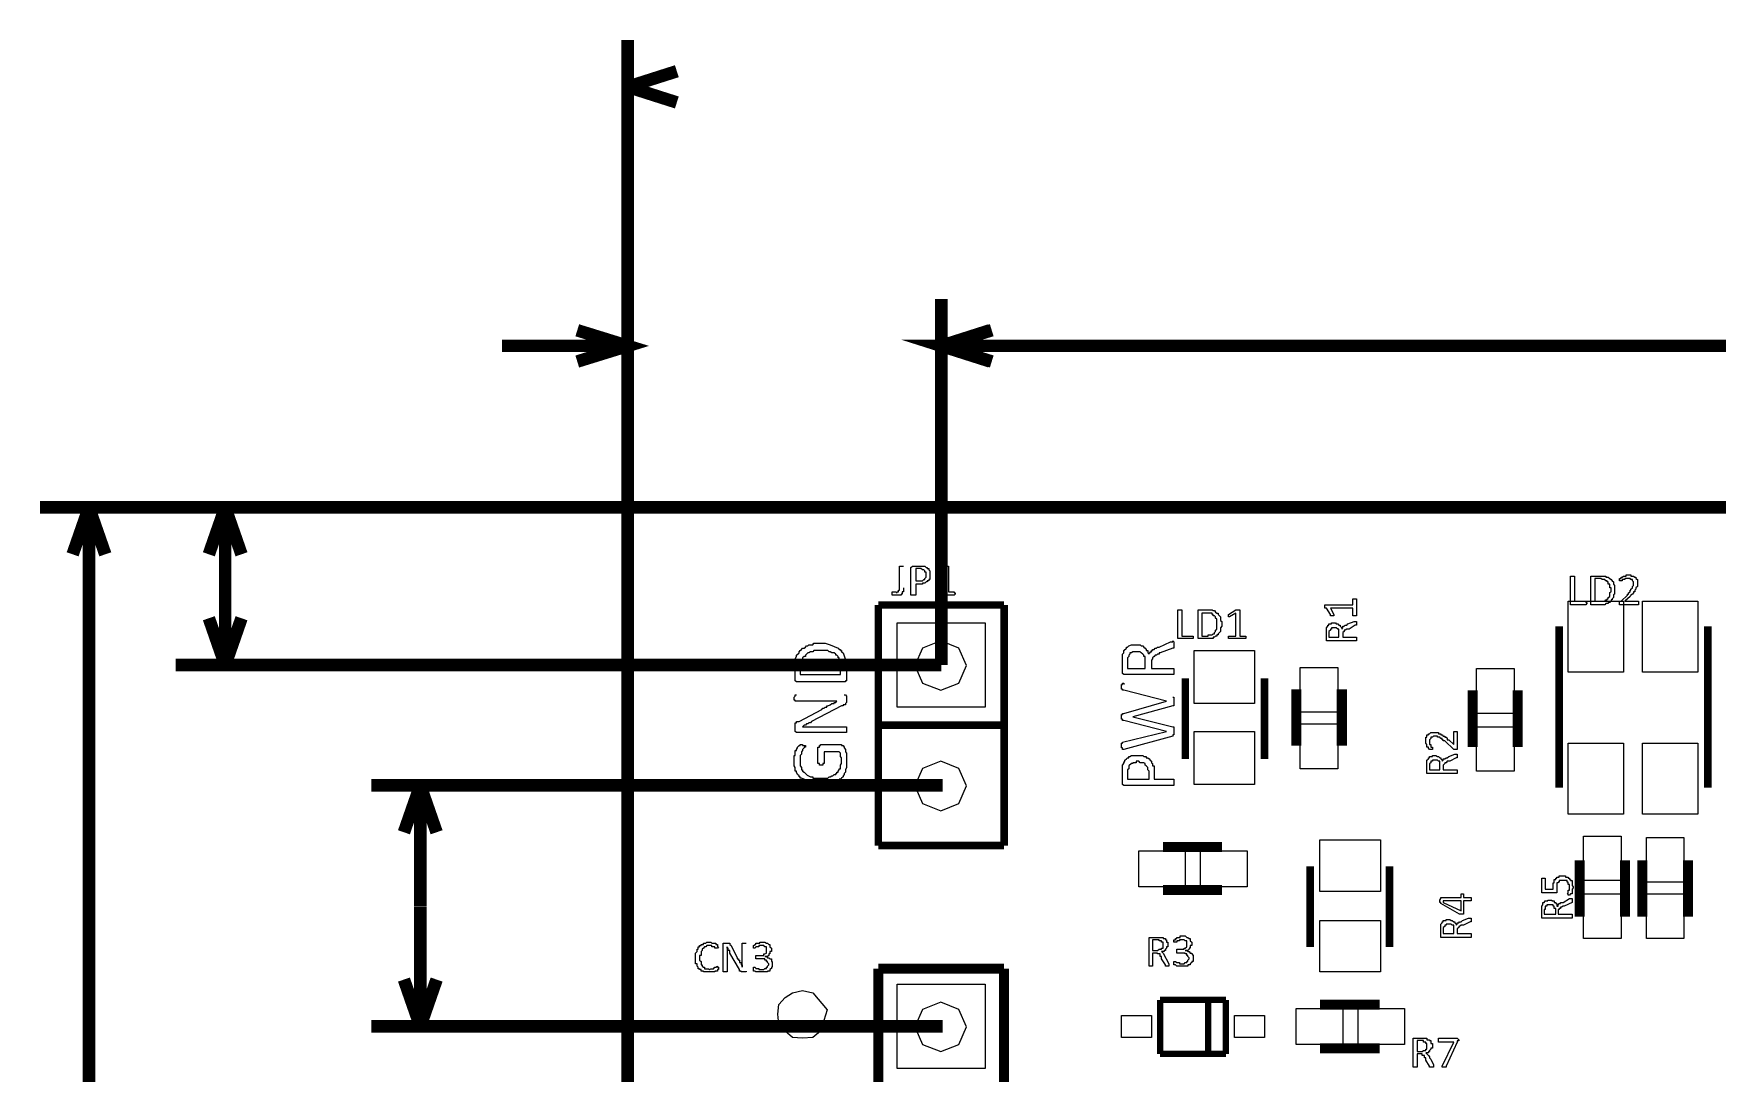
# Model space of a CAD drawing. Extents: x 0.35 to 4.98, y 3.96 to 9.44.
# Drawn here: x 0.35 to 2.05, y 8.394 to 9.444 of the extents above; entities that cross this region are included whole.
import ezdxf

# ---------------------------------------------------------------- set-up
doc = ezdxf.new("R2010")
doc.units = 0
doc.layers.get('0').update_dxf_attribs({"linetype": 'CONTINUOUS'})

msp = doc.modelspace()

# ---------------------------------------------------------------- linework, layer by layer
at = {"color": 234, "const_width": 0.01271}
for points in [[(0.94944, 8.96929), (0.94944, 9.43761)], [(0.94944, 9.39025), (0.99897, 9.40603)], [(0.99897, 9.37446), (0.94944, 9.39025)], [(0.94944, 8.9655), (0.94944, 9.17594)], [(1.26595, 8.80621), (1.26595, 9.17594)], [(1.26595, 8.85878), (1.26595, 9.17594)], [(0.89844, 9.11279), (0.94944, 9.12858), (0.89844, 9.14438)], [(1.26595, 9.12864), (1.31548, 9.14442)], [(1.26595, 9.12864), (1.31695, 9.14442)], [(0.82243, 9.12864), (0.94944, 9.12864)], [(1.31548, 9.11285), (1.26595, 9.12864), (1.39296, 9.12864)], [(1.31695, 9.11285), (1.26595, 9.12864)], [(1.26595, 9.12864), (2.60053, 9.12864)], [(0.3559, 8.9655), (0.94944, 8.9655)], [(0.38889, 8.91808), (0.40538, 8.96544)], [(0.42188, 8.91808), (0.40538, 8.96544)], [(0.40544, 8.15657), (0.40544, 8.9655)], [(0.49295, 8.9655), (0.94944, 8.9655)], [(0.52642, 8.91808), (0.54291, 8.96544)], [(0.55941, 8.91808), (0.54291, 8.96544)], [(0.54291, 8.8865), (0.54291, 8.96544)], [(0.54291, 8.80615), (0.54291, 8.8865)], [(0.54291, 8.80615), (0.52642, 8.85351)], [(0.54291, 8.80615), (0.55941, 8.85351)], [(0.49295, 8.80621), (1.26595, 8.80621)], [(0.69043, 8.68468), (1.26747, 8.68468)], [(0.72342, 8.63732), (0.73991, 8.68468)], [(0.7564, 8.63732), (0.73991, 8.68468)], [(0.73991, 8.56272), (0.73991, 8.68468)], [(0.73991, 8.44119), (0.73991, 8.56267)], [(0.73991, 8.44119), (0.72342, 8.48856)], [(0.73991, 8.44119), (0.7564, 8.48856)], [(0.69043, 8.44119), (1.26747, 8.44119)]]:
    msp.add_lwpolyline(points, dxfattribs=at)
at = {"color": 214, "const_width": 0.01271}
for points in [[(0.94944, 4.3201), (0.94944, 8.9655)], [(0.94944, 8.9655), (4.25206, 8.9655)]]:
    msp.add_lwpolyline(points, dxfattribs=at)
at = {"color": 94}
for points in [[(1.22786, 8.88417), (1.22786, 8.88032), (1.2264, 8.88032), (1.2264, 8.87793), (1.22537, 8.87793), (1.22537, 8.87696), (1.21636, 8.87696), (1.21636, 8.88032), (1.22038, 8.88032), (1.22038, 8.87939), (1.22141, 8.87939), (1.22141, 8.88032), (1.22287, 8.88032), (1.22287, 8.88178), (1.2239, 8.88178), (1.2239, 8.90614), (1.22786, 8.90614)], [(1.27989, 8.87793), (1.27886, 8.87696), (1.26188, 8.87696), (1.26188, 8.88032), (1.26839, 8.88032), (1.26839, 8.90235), (1.2634, 8.89899), (1.26188, 8.89899), (1.26091, 8.8999), (1.26091, 8.90136), (1.26188, 8.90136), (1.26188, 8.90235), (1.26991, 8.90614), (1.27089, 8.90711), (1.27241, 8.90614), (1.27338, 8.90614), (1.27338, 8.88032), (1.27886, 8.88032), (1.27886, 8.87933), (1.27989, 8.87933), (1.27989, 8.87793)], [(1.91792, 8.86838), (1.91689, 8.86692), (1.90142, 8.86692), (1.90142, 8.89611), (1.90539, 8.89611), (1.90539, 8.87076), (1.91689, 8.87076), (1.91689, 8.86931), (1.91792, 8.86931), (1.91792, 8.86838)], [(1.96989, 8.86838), (1.96989, 8.86692), (1.9509, 8.86692), (1.9509, 8.87076), (1.95242, 8.87076), (1.95888, 8.87696), (1.95888, 8.87793), (1.9599, 8.87793), (1.9599, 8.87933), (1.96143, 8.88032), (1.96143, 8.88172), (1.9624, 8.88172), (1.9624, 8.88271), (1.96392, 8.88417), (1.96392, 8.88558), (1.9649, 8.88656), (1.9649, 8.89035), (1.96392, 8.89133), (1.96392, 8.89274), (1.9624, 8.89274), (1.96143, 8.89372), (1.95637, 8.89372), (1.95637, 8.89274), (1.9534, 8.89274), (1.9534, 8.89133), (1.9509, 8.89133), (1.9509, 8.89372), (1.95242, 8.89372), (1.95242, 8.89512), (1.9534, 8.89512), (1.95492, 8.89611), (1.95742, 8.89611), (1.95742, 8.89751), (1.9624, 8.89751), (1.9624, 8.89611), (1.9649, 8.89611), (1.96642, 8.89512), (1.96739, 8.89512), (1.96739, 8.89372), (1.96892, 8.89274), (1.96892, 8.88558), (1.96739, 8.88417), (1.96739, 8.88271), (1.96642, 8.88172), (1.96642, 8.88032), (1.9649, 8.88032), (1.9649, 8.87933), (1.96392, 8.87793), (1.9624, 8.87696), (1.96143, 8.87554), (1.95637, 8.87076), (1.96989, 8.87076), (1.96989, 8.86838)], [(1.5204, 8.83442), (1.5204, 8.83296), (1.50489, 8.83296), (1.50489, 8.86214), (1.5089, 8.86214), (1.5089, 8.83535), (1.5204, 8.83535), (1.5204, 8.83442)], [(1.5734, 8.83442), (1.5734, 8.83296), (1.55588, 8.83296), (1.55588, 8.83535), (1.56342, 8.83535), (1.56342, 8.85878), (1.55692, 8.85499), (1.55588, 8.85499), (1.55588, 8.85736), (1.56342, 8.86214), (1.56739, 8.86214), (1.56739, 8.83535), (1.5734, 8.83535), (1.5734, 8.83442)], [(1.68392, 8.87315), (1.68539, 8.87315), (1.68539, 8.8559), (1.68142, 8.8559), (1.68142, 8.86356), (1.6589, 8.86356), (1.66238, 8.85736), (1.66238, 8.8559), (1.6589, 8.8559), (1.6589, 8.85736), (1.65489, 8.86356), (1.65338, 8.86356), (1.65338, 8.86692), (1.68142, 8.86692), (1.68142, 8.87315), (1.68392, 8.87315)], [(1.16786, 8.77604), (1.16938, 8.77604), (1.17041, 8.77463), (1.17041, 8.76839), (1.16938, 8.76742), (1.16938, 8.766), (1.16688, 8.766), (1.16688, 8.76503), (1.16536, 8.76503), (1.13487, 8.74924), (1.1339, 8.74783), (1.13238, 8.74783), (1.1314, 8.74685), (1.12988, 8.74685), (1.12891, 8.74544), (1.12739, 8.74544), (1.12587, 8.74397), (1.17041, 8.74397), (1.17041, 8.73822), (1.1199, 8.73822), (1.11838, 8.73921), (1.11838, 8.74783), (1.1199, 8.74783), (1.1199, 8.74924), (1.1224, 8.74924), (1.1454, 8.76124), (1.14638, 8.76264), (1.14789, 8.76264), (1.14887, 8.76361), (1.15039, 8.76361), (1.15039, 8.76503), (1.15137, 8.76503), (1.15386, 8.766), (1.15538, 8.76742), (1.15788, 8.76742), (1.15788, 8.76839), (1.1594, 8.76839), (1.16037, 8.76981), (1.11838, 8.76981), (1.11838, 8.77078), (1.1174, 8.77078), (1.1174, 8.77365), (1.11838, 8.77463), (1.11838, 8.77604), (1.1199, 8.77604)], [(1.49989, 8.77365), (1.50086, 8.77365), (1.50086, 8.76503), (1.49989, 8.76503), (1.45936, 8.75401), (1.49989, 8.74397), (1.50086, 8.74397), (1.50086, 8.73583), (1.49989, 8.73583), (1.49989, 8.73443), (1.45042, 8.72103), (1.44889, 8.72103), (1.44889, 8.7225), (1.44786, 8.7225), (1.44786, 8.72726), (1.44889, 8.72726), (1.44889, 8.72819), (1.49338, 8.73921), (1.45042, 8.75022), (1.44889, 8.75022), (1.44889, 8.75163), (1.44786, 8.75163), (1.44786, 8.7564), (1.44889, 8.7564), (1.44889, 8.75738), (1.45042, 8.75738), (1.49338, 8.76981), (1.45042, 8.78082), (1.44889, 8.78082), (1.44889, 8.78179), (1.44786, 8.78179), (1.44786, 8.78657), (1.44889, 8.78657), (1.44889, 8.78797), (1.45042, 8.78797), (1.45042, 8.78657)], [(1.78592, 8.73921), (1.78689, 8.73921), (1.78689, 8.72103), (1.78342, 8.72103), (1.77442, 8.72965), (1.77289, 8.72965), (1.77289, 8.73058), (1.77192, 8.73058), (1.77192, 8.73204), (1.7704, 8.73204), (1.76942, 8.73346), (1.76693, 8.73346), (1.76693, 8.73443), (1.76292, 8.73443), (1.76188, 8.73346), (1.76042, 8.73346), (1.76042, 8.73204), (1.7589, 8.73058), (1.7589, 8.72581), (1.76042, 8.72581), (1.76042, 8.72342), (1.76188, 8.72342), (1.76188, 8.72103), (1.7589, 8.72103), (1.75792, 8.72244), (1.75792, 8.72342), (1.7564, 8.72342), (1.7564, 8.72581), (1.75543, 8.72726), (1.75543, 8.73346), (1.7564, 8.73346), (1.7564, 8.73583), (1.75792, 8.73583), (1.75792, 8.73682), (1.7589, 8.73682), (1.76042, 8.73822), (1.7679, 8.73822), (1.7679, 8.73682), (1.7704, 8.73682), (1.7704, 8.73583), (1.77192, 8.73583), (1.77289, 8.73443), (1.77442, 8.73443), (1.77442, 8.73346), (1.77587, 8.73346), (1.77692, 8.73204), (1.77692, 8.73058), (1.77838, 8.73058), (1.78342, 8.72581), (1.78342, 8.73921), (1.78592, 8.73921)], [(1.12489, 8.72581), (1.12587, 8.72581), (1.12587, 8.72487), (1.12891, 8.72487), (1.12891, 8.72342), (1.12739, 8.72342), (1.12739, 8.7225), (1.12587, 8.72103), (1.12587, 8.72006), (1.12489, 8.71864), (1.12489, 8.71625), (1.12337, 8.71479), (1.12337, 8.70426), (1.12489, 8.70285), (1.12489, 8.70047), (1.12587, 8.70047), (1.12587, 8.699), (1.12739, 8.69808), (1.13043, 8.6951), (1.1339, 8.69331), (1.13639, 8.69331), (1.13639, 8.69183), (1.15137, 8.69183), (1.15289, 8.69331), (1.15386, 8.69331), (1.15538, 8.69422), (1.15641, 8.69422), (1.15788, 8.69569), (1.1594, 8.69569), (1.1594, 8.69661), (1.16037, 8.69661), (1.16037, 8.69808), (1.16189, 8.69808), (1.16189, 8.699), (1.16287, 8.70047), (1.16287, 8.70139), (1.16439, 8.70139), (1.16439, 8.70524), (1.16536, 8.70665), (1.16536, 8.7124), (1.16439, 8.71386), (1.16439, 8.71724), (1.16287, 8.71864), (1.14789, 8.71864), (1.14789, 8.70665), (1.14638, 8.70665), (1.14638, 8.70524), (1.1429, 8.70524), (1.1429, 8.70665), (1.14138, 8.70665), (1.14138, 8.72342), (1.1429, 8.72342), (1.1429, 8.72487), (1.14388, 8.72487), (1.14388, 8.72581), (1.16536, 8.72581), (1.16536, 8.72487), (1.16688, 8.72487), (1.16786, 8.72342), (1.16786, 8.7225), (1.16938, 8.72103), (1.16938, 8.71864), (1.17041, 8.71724), (1.17041, 8.70285), (1.16938, 8.70047), (1.16938, 8.69808), (1.16786, 8.69661), (1.16786, 8.69569), (1.16688, 8.69422), (1.16688, 8.69331), (1.16536, 8.69183), (1.16439, 8.69092), (1.16287, 8.69092), (1.16287, 8.68946), (1.16189, 8.68946), (1.14296, 8.68446), (1.12489, 8.69183), (1.12337, 8.69183), (1.12337, 8.69331), (1.1224, 8.69331), (1.1224, 8.69422), (1.12088, 8.69569), (1.1199, 8.69808), (1.1199, 8.699), (1.11838, 8.699), (1.11838, 8.70285), (1.1174, 8.70426), (1.1174, 8.71479), (1.11838, 8.71479), (1.11838, 8.72006), (1.1199, 8.72006), (1.1199, 8.72103), (1.12088, 8.7225), (1.12088, 8.72342), (1.1224, 8.72487), (1.12337, 8.72487), (1.12337, 8.72581), (1.12489, 8.72581)], [(1.89242, 8.59332), (1.89638, 8.59332), (1.89638, 8.59185), (1.89893, 8.59185), (1.89893, 8.59093), (1.90039, 8.59093), (1.90039, 8.58946), (1.90142, 8.58946), (1.90142, 8.58854), (1.90289, 8.58854), (1.90289, 8.58371), (1.90392, 8.58231), (1.90392, 8.58132), (1.90289, 8.57992), (1.90289, 8.57514), (1.90142, 8.57514), (1.90039, 8.57368), (1.89893, 8.57368), (1.89893, 8.57514), (1.89789, 8.57514), (1.89893, 8.57607), (1.89893, 8.57894), (1.90039, 8.57894), (1.90039, 8.58469), (1.89893, 8.58469), (1.89893, 8.58708), (1.89789, 8.58708), (1.89789, 8.58854), (1.88992, 8.58854), (1.88992, 8.58708), (1.88889, 8.58708), (1.88889, 8.5861), (1.88743, 8.5861), (1.88743, 8.57607), (1.87239, 8.57607), (1.87239, 8.59093), (1.87592, 8.59093), (1.87592, 8.57992), (1.8839, 8.57992), (1.8839, 8.5861), (1.88487, 8.5861), (1.88487, 8.58946), (1.88639, 8.58946), (1.88639, 8.59093), (1.88743, 8.59093), (1.88743, 8.59185), (1.88992, 8.59185), (1.88992, 8.59332), (1.89242, 8.59332)], [(1.04091, 8.49951), (1.04091, 8.49858), (1.03988, 8.49858), (1.03988, 8.49713), (1.03738, 8.49713), (1.03738, 8.49621), (1.02588, 8.49621), (1.02588, 8.49713), (1.02338, 8.49713), (1.02338, 8.49858), (1.02186, 8.49858), (1.02186, 8.49951), (1.0204, 8.49951), (1.0204, 8.50097), (1.01937, 8.50196), (1.01937, 8.50433), (1.0179, 8.50433), (1.0179, 8.51535), (1.01937, 8.51676), (1.01937, 8.51915), (1.0204, 8.51915), (1.0204, 8.52154), (1.02186, 8.52154), (1.02186, 8.523), (1.02338, 8.523), (1.02338, 8.52393), (1.02588, 8.52393), (1.02588, 8.52539), (1.02837, 8.52539), (1.02941, 8.52632), (1.03337, 8.52632), (1.0344, 8.52539), (1.03841, 8.52539), (1.03841, 8.52393), (1.03988, 8.52393), (1.03988, 8.52154), (1.04091, 8.52154), (1.03988, 8.52012), (1.03738, 8.52012), (1.03738, 8.52154), (1.0344, 8.52154), (1.0344, 8.523), (1.02941, 8.523), (1.02837, 8.52154), (1.02691, 8.52154), (1.02588, 8.52012), (1.02441, 8.51915), (1.02441, 8.51774), (1.02338, 8.51676), (1.02338, 8.51292), (1.02186, 8.51292), (1.02186, 8.50814), (1.02338, 8.50672), (1.02338, 8.50336), (1.02441, 8.50336), (1.02441, 8.50196), (1.02588, 8.50097), (1.02691, 8.50097), (1.02691, 8.49951), (1.03087, 8.49951), (1.0319, 8.49858), (1.03337, 8.49951), (1.03586, 8.49951), (1.03738, 8.50097), (1.03841, 8.50097), (1.03988, 8.50196), (1.03988, 8.50097), (1.04091, 8.50097), (1.04091, 8.49951)], [(1.0689, 8.49713), (1.0689, 8.49621), (1.06391, 8.49621), (1.06391, 8.49713), (1.06239, 8.49713), (1.06239, 8.49858), (1.05241, 8.51535), (1.05241, 8.51774), (1.05089, 8.51774), (1.05089, 8.52012), (1.04991, 8.52012), (1.04991, 8.52154), (1.04991, 8.49621), (1.0459, 8.49621), (1.0459, 8.52539), (1.05241, 8.52539), (1.05241, 8.52393), (1.05387, 8.523), (1.0599, 8.51053), (1.0599, 8.5096), (1.06136, 8.5096), (1.06136, 8.50814), (1.06239, 8.50814), (1.06239, 8.50575), (1.06391, 8.50575), (1.06391, 8.50336), (1.06489, 8.50336), (1.06489, 8.50097), (1.06489, 8.52539), (1.0689, 8.52539)], [(1.09538, 8.50433), (1.09538, 8.50097), (1.0944, 8.50097), (1.0944, 8.49957), (1.09288, 8.49858), (1.09288, 8.49713), (1.09039, 8.49713), (1.09039, 8.49621), (1.07888, 8.49621), (1.07791, 8.49713), (1.07639, 8.49713), (1.07639, 8.50097), (1.07791, 8.50097), (1.07888, 8.49957), (1.08187, 8.49957), (1.08187, 8.49858), (1.08691, 8.49858), (1.08789, 8.49957), (1.08941, 8.49957), (1.08941, 8.50097), (1.09039, 8.50097), (1.09039, 8.50196), (1.09191, 8.50336), (1.09191, 8.50433), (1.09039, 8.50575), (1.09039, 8.50672), (1.08941, 8.50672), (1.08941, 8.50814), (1.08789, 8.50814), (1.08789, 8.5096), (1.07888, 8.5096), (1.07888, 8.51297), (1.08691, 8.51297), (1.08691, 8.51437), (1.08789, 8.51437), (1.08941, 8.51535), (1.08941, 8.52154), (1.08789, 8.52154), (1.08691, 8.523), (1.08187, 8.523), (1.08187, 8.52154), (1.07888, 8.52154), (1.07791, 8.52012), (1.07639, 8.52012), (1.07639, 8.523), (1.07791, 8.52393), (1.07888, 8.52393), (1.07888, 8.52539), (1.0829, 8.52539), (1.0829, 8.52632), (1.08789, 8.52632), (1.08941, 8.52539), (1.09039, 8.52539), (1.09191, 8.52393), (1.09288, 8.52393), (1.09288, 8.52154), (1.0944, 8.52012), (1.0944, 8.51676), (1.09288, 8.51676), (1.09288, 8.51437), (1.09191, 8.51437), (1.09191, 8.51297), (1.09039, 8.51199), (1.08789, 8.51199), (1.08941, 8.51199), (1.09039, 8.51053), (1.09191, 8.51053), (1.09288, 8.5096), (1.0944, 8.5096), (1.0944, 8.50672), (1.09538, 8.50672), (1.09538, 8.50433)], [(1.5204, 8.51053), (1.5204, 8.50672), (1.51888, 8.50672), (1.51888, 8.50575), (1.51736, 8.50433), (1.51736, 8.50336), (1.51486, 8.50336), (1.51486, 8.50196), (1.5039, 8.50196), (1.50239, 8.50336), (1.50086, 8.50336), (1.50086, 8.50672), (1.50239, 8.50672), (1.5039, 8.50575), (1.5064, 8.50575), (1.5064, 8.50433), (1.51139, 8.50433), (1.51237, 8.50575), (1.51389, 8.50575), (1.51389, 8.50672), (1.51486, 8.50672), (1.51486, 8.50814), (1.51639, 8.5096), (1.51639, 8.51053), (1.51486, 8.51199), (1.51486, 8.51297), (1.51389, 8.51297), (1.51389, 8.51437), (1.51237, 8.51437), (1.51237, 8.51535), (1.5039, 8.51535), (1.5039, 8.51915), (1.51139, 8.51915), (1.51139, 8.52012), (1.51237, 8.52012), (1.51389, 8.52154), (1.51389, 8.52778), (1.51237, 8.52778), (1.51139, 8.52875), (1.5064, 8.52875), (1.5064, 8.52778), (1.5039, 8.52778), (1.5039, 8.52636), (1.50086, 8.52636), (1.50086, 8.52875), (1.50239, 8.52875), (1.50239, 8.53017), (1.5039, 8.53017), (1.5039, 8.53114), (1.50737, 8.53114), (1.50737, 8.53256), (1.51237, 8.53256), (1.51389, 8.53114), (1.51486, 8.53114), (1.51639, 8.53017), (1.51736, 8.53017), (1.51736, 8.52778), (1.51888, 8.52636), (1.51888, 8.523), (1.51736, 8.523), (1.51736, 8.52012), (1.51639, 8.52012), (1.51639, 8.51915), (1.51486, 8.51774), (1.51237, 8.51774), (1.51389, 8.51774), (1.51486, 8.51676), (1.51639, 8.51676), (1.51736, 8.51535), (1.51888, 8.51535), (1.51888, 8.51437), (1.5204, 8.51297), (1.5204, 8.51053)], [(1.12587, 8.42925), (1.11589, 8.43018), (1.1084, 8.43642), (1.10189, 8.44358), (1.10091, 8.45361), (1.10189, 8.46322), (1.1084, 8.47038), (1.11589, 8.47515), (1.12587, 8.47754), (1.13639, 8.47515), (1.15077, 8.45796), (1.14388, 8.43642), (1.13639, 8.43018), (1.12587, 8.42925)], [(1.78842, 8.42779), (1.78842, 8.42681), (1.78689, 8.42681), (1.78689, 8.4254), (1.77587, 8.40099), (1.77587, 8.40001), (1.77192, 8.40001), (1.77192, 8.40099), (1.78342, 8.4254), (1.7679, 8.4254), (1.7679, 8.42919), (1.78689, 8.42919), (1.78842, 8.42779)]]:
    msp.add_lwpolyline(points, dxfattribs=at)
for points in [[(1.25439, 8.89751), (1.25439, 8.89274), (1.25336, 8.89274), (1.25336, 8.89133), (1.2519, 8.89133), (1.2519, 8.89035), (1.25087, 8.89035), (1.2494, 8.88894), (1.24691, 8.88894), (1.24691, 8.88797), (1.2404, 8.88797), (1.2404, 8.87696), (1.23541, 8.87696), (1.23541, 8.90474), (1.23687, 8.90614), (1.2494, 8.90614), (1.25087, 8.90474), (1.2519, 8.90474), (1.2519, 8.90375), (1.25336, 8.90375), (1.25336, 8.90229), (1.25439, 8.90136), (1.25439, 8.89751)], [(1.25087, 8.89751), (1.25087, 8.8999), (1.2494, 8.8999), (1.2494, 8.90136), (1.24837, 8.90229), (1.24691, 8.90229), (1.24539, 8.90375), (1.2404, 8.90375), (1.2404, 8.89133), (1.24691, 8.89133), (1.24837, 8.89274), (1.2494, 8.89274), (1.2494, 8.89372), (1.25087, 8.89512), (1.25087, 8.89751)], [(1.9459, 8.88178), (1.9459, 8.87793), (1.94488, 8.87701), (1.94488, 8.87457), (1.94342, 8.87315), (1.94342, 8.87218), (1.94239, 8.87218), (1.94239, 8.87076), (1.94092, 8.86931), (1.9394, 8.86931), (1.9394, 8.86838), (1.9369, 8.86838), (1.93593, 8.86692), (1.92188, 8.86692), (1.92188, 8.89611), (1.9369, 8.89611), (1.9369, 8.89512), (1.9394, 8.89512), (1.94092, 8.89372), (1.94239, 8.89274), (1.94342, 8.89133), (1.94488, 8.89035), (1.94488, 8.88797), (1.9459, 8.88656), (1.9459, 8.88178)], [(1.94239, 8.88178), (1.94239, 8.88417), (1.94092, 8.88417), (1.94092, 8.88797), (1.9394, 8.88797), (1.9394, 8.89035), (1.93842, 8.89035), (1.93842, 8.89133), (1.9369, 8.89133), (1.93593, 8.89274), (1.93338, 8.89274), (1.93192, 8.89372), (1.92589, 8.89372), (1.92589, 8.87076), (1.93593, 8.87076), (1.9369, 8.87218), (1.93842, 8.87218), (1.93842, 8.87315), (1.9394, 8.87315), (1.9394, 8.87457), (1.94092, 8.87554), (1.94092, 8.87939), (1.94239, 8.88032), (1.94239, 8.88178)], [(1.54943, 8.84776), (1.54943, 8.84538), (1.5479, 8.84397), (1.5479, 8.84011), (1.54542, 8.83772), (1.54542, 8.83681), (1.54438, 8.83681), (1.54438, 8.83535), (1.54292, 8.83535), (1.54189, 8.83442), (1.54042, 8.83442), (1.54042, 8.83296), (1.52539, 8.83296), (1.52539, 8.86214), (1.53939, 8.86214), (1.54042, 8.86117), (1.54189, 8.86117), (1.54292, 8.85975), (1.54438, 8.85878), (1.54542, 8.85878), (1.54542, 8.85736), (1.5479, 8.85499), (1.5479, 8.85113), (1.54943, 8.85015), (1.54943, 8.84776)], [(1.54438, 8.84776), (1.54438, 8.85254), (1.54292, 8.85351), (1.54292, 8.85499), (1.54189, 8.8559), (1.54042, 8.8559), (1.54042, 8.85736), (1.53939, 8.85736), (1.53939, 8.85878), (1.52892, 8.85878), (1.52892, 8.83535), (1.53543, 8.83535), (1.53543, 8.83681), (1.53939, 8.83681), (1.54042, 8.83772), (1.54189, 8.83772), (1.54189, 8.83919), (1.54292, 8.84011), (1.54292, 8.84158), (1.54438, 8.8425), (1.54438, 8.84776)], [(1.68392, 8.85015), (1.68539, 8.85015), (1.68539, 8.84636), (1.68392, 8.84636), (1.6779, 8.8425), (1.6754, 8.8425), (1.67389, 8.84158), (1.6729, 8.84158), (1.6729, 8.84011), (1.67139, 8.83919), (1.67139, 8.83436), (1.68539, 8.83436), (1.68539, 8.83057), (1.65489, 8.83057), (1.65489, 8.84397), (1.65642, 8.84538), (1.65642, 8.84636), (1.65739, 8.84636), (1.65739, 8.84776), (1.65989, 8.84776), (1.65989, 8.84874), (1.6639, 8.84874), (1.66488, 8.84776), (1.66639, 8.84776), (1.66743, 8.84636), (1.66889, 8.84636), (1.66889, 8.84538), (1.67042, 8.84397), (1.67042, 8.8425), (1.67139, 8.84397), (1.67139, 8.84538), (1.6729, 8.84538), (1.67389, 8.84636), (1.6754, 8.84636), (1.67637, 8.84776), (1.68289, 8.85015), (1.68392, 8.85015)], [(1.66238, 8.84397), (1.65989, 8.84397), (1.65989, 8.8425), (1.6589, 8.8425), (1.6589, 8.84158), (1.65739, 8.84011), (1.65739, 8.83436), (1.66743, 8.83436), (1.66743, 8.8425), (1.66639, 8.8425), (1.66488, 8.84397), (1.66238, 8.84397)], [(1.14388, 8.82818), (1.14887, 8.82818), (1.1537, 8.82667), (1.16189, 8.8234), (1.16287, 8.82194), (1.16439, 8.82194), (1.16439, 8.82101), (1.16536, 8.82101), (1.16536, 8.81956), (1.16688, 8.81862), (1.17041, 8.80854), (1.17041, 8.79036), (1.16938, 8.79036), (1.16938, 8.78944), (1.1199, 8.78944), (1.11838, 8.79036), (1.11838, 8.81239), (1.1199, 8.81478), (1.1199, 8.81625), (1.1224, 8.81862), (1.1224, 8.81956), (1.12337, 8.82101), (1.12489, 8.82194), (1.12587, 8.8234), (1.12739, 8.8234), (1.12891, 8.82433), (1.12988, 8.82579), (1.1314, 8.82579), (1.13238, 8.82676), (1.13639, 8.82676), (1.13737, 8.82818), (1.14388, 8.82818)], [(1.49989, 8.83057), (1.50086, 8.82958), (1.50086, 8.8234), (1.49989, 8.8234), (1.48688, 8.81862), (1.48589, 8.81862), (1.48589, 8.81717), (1.48438, 8.81717), (1.4834, 8.81625), (1.48188, 8.81625), (1.4809, 8.81478), (1.47939, 8.81336), (1.47939, 8.81239), (1.4784, 8.81099), (1.4784, 8.80279), (1.50086, 8.80279), (1.50086, 8.7966), (1.45042, 8.7966), (1.44889, 8.79758), (1.44889, 8.81717), (1.45042, 8.81862), (1.45042, 8.82101), (1.4529, 8.8234), (1.4529, 8.82433), (1.45389, 8.82433), (1.4554, 8.82579), (1.4579, 8.82671), (1.4669, 8.82671), (1.46789, 8.82579), (1.4694, 8.82579), (1.47037, 8.82433), (1.4719, 8.8234), (1.47287, 8.82194), (1.47287, 8.82101), (1.47439, 8.82101), (1.47439, 8.81862), (1.47592, 8.81717), (1.47592, 8.81862), (1.47689, 8.81862), (1.47689, 8.81956), (1.4784, 8.81956), (1.4784, 8.82101), (1.47939, 8.82101), (1.47939, 8.82194), (1.4809, 8.82194), (1.48188, 8.8234), (1.4834, 8.8234), (1.48438, 8.82433), (1.48589, 8.82433), (1.49739, 8.82958), (1.49989, 8.82958), (1.49989, 8.83057)], [(1.14388, 8.82101), (1.13737, 8.82101), (1.13639, 8.81956), (1.1339, 8.81956), (1.13238, 8.81862), (1.1314, 8.81862), (1.12891, 8.81625), (1.12891, 8.81478), (1.12739, 8.81478), (1.12587, 8.81336), (1.12587, 8.81239), (1.12489, 8.81099), (1.12489, 8.80761), (1.12337, 8.80615), (1.12337, 8.7966), (1.16439, 8.7966), (1.16439, 8.81), (1.16287, 8.81099), (1.16287, 8.81336), (1.16189, 8.81336), (1.16189, 8.81478), (1.16037, 8.81625), (1.1594, 8.81625), (1.1594, 8.81717), (1.15788, 8.81862), (1.15538, 8.81862), (1.15386, 8.81956), (1.15289, 8.81956), (1.15137, 8.82101), (1.14388, 8.82101)], [(1.46289, 8.81956), (1.45936, 8.81956), (1.4579, 8.81862), (1.45638, 8.81862), (1.45638, 8.81717), (1.4554, 8.81625), (1.4554, 8.81478), (1.45389, 8.81336), (1.45389, 8.80279), (1.4719, 8.80279), (1.4719, 8.81478), (1.47037, 8.81478), (1.47037, 8.81625), (1.4694, 8.81717), (1.46789, 8.81862), (1.4669, 8.81956), (1.46289, 8.81956)], [(1.46442, 8.71479), (1.4694, 8.71479), (1.47037, 8.71386), (1.47287, 8.71386), (1.47287, 8.7124), (1.47439, 8.7124), (1.47592, 8.71149), (1.47689, 8.71001), (1.4784, 8.70904), (1.4784, 8.70762), (1.47939, 8.70665), (1.47939, 8.70426), (1.4809, 8.70426), (1.4809, 8.69086), (1.50086, 8.69086), (1.50086, 8.68468), (1.45042, 8.68468), (1.44889, 8.6856), (1.44889, 8.70524), (1.45042, 8.70665), (1.45042, 8.70762), (1.45139, 8.70904), (1.45139, 8.71001), (1.4529, 8.71149), (1.45389, 8.7124), (1.4554, 8.7124), (1.4554, 8.71386), (1.45638, 8.71386), (1.4579, 8.71479), (1.46442, 8.71479)], [(1.46442, 8.70904), (1.46289, 8.70904), (1.46289, 8.70762), (1.45936, 8.70762), (1.45936, 8.70665), (1.4579, 8.70665), (1.4554, 8.70426), (1.4554, 8.70139), (1.45389, 8.70047), (1.45389, 8.69086), (1.47592, 8.69086), (1.47592, 8.699), (1.47439, 8.70047), (1.47439, 8.70285), (1.47287, 8.70426), (1.4719, 8.70524), (1.4719, 8.70665), (1.47037, 8.70762), (1.4669, 8.70762), (1.46539, 8.70904), (1.46442, 8.70904)], [(1.78592, 8.71625), (1.78689, 8.71625), (1.78689, 8.7124), (1.78592, 8.7124), (1.7794, 8.70904), (1.77692, 8.70904), (1.77587, 8.70762), (1.77442, 8.70762), (1.77442, 8.70665), (1.77289, 8.70524), (1.77289, 8.70047), (1.78689, 8.70047), (1.78689, 8.69661), (1.7564, 8.69661), (1.7564, 8.71001), (1.75792, 8.71149), (1.75792, 8.7124), (1.7589, 8.7124), (1.7589, 8.71386), (1.76188, 8.71386), (1.76188, 8.71479), (1.7654, 8.71479), (1.76693, 8.71386), (1.7679, 8.71386), (1.76942, 8.7124), (1.7704, 8.7124), (1.7704, 8.71149), (1.77192, 8.71001), (1.77192, 8.70904), (1.77289, 8.71001), (1.77289, 8.71149), (1.77442, 8.71149), (1.77587, 8.7124), (1.77692, 8.7124), (1.77838, 8.71386), (1.7844, 8.71625), (1.78592, 8.71625)], [(1.76438, 8.71001), (1.76188, 8.71001), (1.76188, 8.70904), (1.76042, 8.70904), (1.76042, 8.70762), (1.7589, 8.70665), (1.7589, 8.70047), (1.76942, 8.70047), (1.76942, 8.70904), (1.7679, 8.70904), (1.76693, 8.71001), (1.76438, 8.71001)], [(1.79243, 8.57514), (1.7934, 8.57514), (1.7934, 8.57129), (1.80089, 8.57129), (1.80089, 8.56793), (1.7934, 8.56793), (1.7934, 8.55453), (1.78939, 8.55453), (1.7704, 8.56554), (1.7704, 8.56651), (1.76942, 8.56651), (1.76942, 8.5689), (1.7704, 8.57036), (1.7704, 8.57129), (1.7909, 8.57129), (1.7909, 8.57514), (1.79243, 8.57514)], [(1.90289, 8.57036), (1.90289, 8.56651), (1.89492, 8.56272), (1.89387, 8.56272), (1.89242, 8.56174), (1.89139, 8.56174), (1.89139, 8.56028), (1.88992, 8.56028), (1.88992, 8.55935), (1.88889, 8.55935), (1.88889, 8.55453), (1.90289, 8.55453), (1.90289, 8.55072), (1.87239, 8.55072), (1.87239, 8.56272), (1.87343, 8.56413), (1.87343, 8.56651), (1.87489, 8.56651), (1.87592, 8.56799), (1.87842, 8.56799), (1.87842, 8.5689), (1.88238, 8.5689), (1.88238, 8.56799), (1.88487, 8.56799), (1.88487, 8.56651), (1.88639, 8.56651), (1.88639, 8.56554), (1.88743, 8.56554), (1.88743, 8.56272), (1.88889, 8.56272), (1.88889, 8.56413), (1.88992, 8.56554), (1.89139, 8.56554), (1.89139, 8.56651), (1.89387, 8.56651), (1.90039, 8.57036), (1.90289, 8.57036)], [(1.77289, 8.56793), (1.77289, 8.56651), (1.7909, 8.55789), (1.7909, 8.56793)], [(1.8814, 8.56413), (1.87739, 8.56413), (1.87739, 8.56272), (1.87592, 8.56272), (1.87592, 8.55935), (1.87489, 8.55935), (1.87489, 8.55453), (1.88639, 8.55453), (1.88639, 8.56028), (1.88487, 8.56028), (1.88487, 8.56272), (1.8839, 8.56272), (1.8839, 8.56413), (1.8814, 8.56413)], [(1.79992, 8.55072), (1.80089, 8.55072), (1.80089, 8.54688), (1.79992, 8.54688), (1.7934, 8.54357), (1.7909, 8.54357), (1.78939, 8.5421), (1.78842, 8.5421), (1.78842, 8.54118), (1.78689, 8.53971), (1.78689, 8.53494), (1.80089, 8.53494), (1.80089, 8.53114), (1.7704, 8.53114), (1.7704, 8.54449), (1.77192, 8.54596), (1.77192, 8.54688), (1.77289, 8.54688), (1.77289, 8.54833), (1.77587, 8.54833), (1.77587, 8.54932), (1.7794, 8.54932), (1.78093, 8.54833), (1.7819, 8.54833), (1.78342, 8.54688), (1.7844, 8.54688), (1.7844, 8.54596), (1.78592, 8.54449), (1.78592, 8.54357), (1.78689, 8.54449), (1.78689, 8.54596), (1.78842, 8.54596), (1.78939, 8.54688), (1.7909, 8.54688), (1.79243, 8.54833), (1.79839, 8.55072), (1.79992, 8.55072)], [(1.77838, 8.54449), (1.77587, 8.54449), (1.77587, 8.54357), (1.77442, 8.54357), (1.77442, 8.5421), (1.77289, 8.54118), (1.77289, 8.53494), (1.78342, 8.53494), (1.78342, 8.54357), (1.7819, 8.54357), (1.78093, 8.54449), (1.77838, 8.54449)], [(1.49588, 8.50196), (1.4924, 8.50196), (1.4924, 8.50336), (1.48839, 8.5096), (1.48839, 8.51199), (1.48688, 8.51199), (1.48688, 8.51437), (1.48438, 8.51437), (1.48438, 8.51535), (1.47939, 8.51535), (1.47939, 8.50196), (1.47592, 8.50196), (1.47592, 8.53114), (1.4899, 8.53114), (1.4899, 8.53017), (1.4924, 8.53017), (1.4924, 8.52875), (1.49338, 8.52875), (1.49338, 8.52636), (1.4949, 8.52636), (1.4949, 8.52154), (1.49338, 8.52154), (1.49338, 8.52012), (1.4924, 8.51915), (1.4924, 8.51774), (1.49089, 8.51774), (1.49089, 8.51676), (1.48839, 8.51676), (1.4899, 8.51535), (1.49588, 8.50433), (1.49588, 8.50196)], [(1.4899, 8.52393), (1.4899, 8.52636), (1.48839, 8.52636), (1.48839, 8.52778), (1.48589, 8.52778), (1.48589, 8.52875), (1.47939, 8.52875), (1.47939, 8.51774), (1.48438, 8.51774), (1.48589, 8.51915), (1.48839, 8.51915), (1.48839, 8.52012), (1.4899, 8.52012), (1.4899, 8.52393)], [(1.76292, 8.40007), (1.7589, 8.40007), (1.7589, 8.40099), (1.75543, 8.40722), (1.75543, 8.40961), (1.7539, 8.40961), (1.7539, 8.412), (1.75142, 8.412), (1.75142, 8.41347), (1.74642, 8.41347), (1.74642, 8.40007), (1.7424, 8.40007), (1.7424, 8.42925), (1.7564, 8.42925), (1.7564, 8.42779), (1.7589, 8.42779), (1.7589, 8.42686), (1.76042, 8.42686), (1.76042, 8.42399), (1.76188, 8.42399), (1.76188, 8.41922), (1.76042, 8.41922), (1.76042, 8.41824), (1.7589, 8.41678), (1.7589, 8.41585), (1.75792, 8.41585), (1.75792, 8.41439), (1.75543, 8.41439), (1.7564, 8.41347), (1.75792, 8.412), (1.7589, 8.41058), (1.7589, 8.40961), (1.76042, 8.40821), (1.76292, 8.40246), (1.76292, 8.40007)], [(1.7564, 8.4216), (1.7564, 8.42399), (1.75543, 8.42399), (1.75543, 8.4254), (1.75288, 8.4254), (1.75288, 8.42686), (1.74642, 8.42686), (1.74642, 8.41585), (1.75142, 8.41585), (1.75288, 8.41678), (1.75543, 8.41678), (1.75543, 8.41824), (1.7564, 8.41824), (1.7564, 8.4216)]]:
    msp.add_lwpolyline(points, close=True, dxfattribs=at)
for points, const_width in [([(1.20242, 8.62392), (1.20242, 8.86692)], 0.00763), ([(1.20242, 8.86692), (1.32943, 8.86692)], 0.00763), ([(1.32943, 8.62392), (1.32943, 8.86692)], 0.00763), ([(1.88997, 8.68229), (1.88997, 8.84543)], 0.00763), ([(2.03999, 8.68229), (2.03999, 8.84543)], 0.00763), ([(1.51247, 8.71149), (1.51247, 8.79281)], 0.00763), ([(1.59244, 8.71149), (1.59244, 8.79281)], 0.00763), ([(1.62446, 8.72487), (1.62446, 8.78179)], 0.01017), ([(1.67046, 8.72487), (1.67046, 8.78179)], 0.01017), ([(1.80246, 8.72342), (1.80246, 8.78082)], 0.01017), ([(1.84799, 8.72342), (1.84799, 8.78082)], 0.01017), ([(1.20242, 8.74544), (1.32943, 8.74544)], 0.00763), ([(1.20242, 8.62392), (1.32943, 8.62392)], 0.00763), ([(1.48996, 8.6225), (1.54943, 8.6225)], 0.01017), ([(1.63846, 8.52154), (1.63846, 8.60286)], 0.00763), ([(1.71847, 8.52154), (1.71847, 8.60286)], 0.00763), ([(1.91049, 8.55214), (1.91049, 8.6091)], 0.01017), ([(1.95649, 8.55214), (1.95649, 8.6091)], 0.01017), ([(1.97396, 8.55214), (1.97396, 8.6091)], 0.01017), ([(2.01997, 8.55214), (2.01997, 8.6091)], 0.01017), ([(1.48996, 8.57894), (1.54943, 8.57894)], 0.01017), ([(1.20242, 7.77436), (1.20242, 8.49957)], 0.01017), ([(1.20242, 8.49957), (1.32943, 8.49957)], 0.01017), ([(1.32943, 7.77436), (1.32943, 8.49957)], 0.01017), ([(1.48697, 8.46799), (1.55344, 8.46799)], 0.00635), ([(1.48697, 8.41347), (1.48697, 8.46799)], 0.00635), ([(1.53549, 8.41439), (1.53549, 8.46799)], 0.00635), ([(1.55344, 8.41347), (1.55344, 8.46799)], 0.00635), ([(1.64849, 8.46322), (1.7085, 8.46322)], 0.01017), ([(1.48697, 8.41342), (1.55344, 8.41342)], 0.00635), ([(1.64849, 8.41917), (1.7085, 8.41917)], 0.01017)]:
    msp.add_lwpolyline(points, dxfattribs=dict(at, const_width=const_width))
at = {"color": 22}
for points in [[(1.89893, 8.87076), (1.95492, 8.87076), (1.95492, 8.79899), (1.89893, 8.79899), (1.89893, 8.87076)], [(1.9739, 8.87076), (2.02989, 8.87076), (2.02989, 8.79899), (1.9739, 8.79899), (1.9739, 8.87076)], [(1.22141, 8.84874), (1.31038, 8.84874), (1.31038, 8.76361), (1.22141, 8.76361), (1.22141, 8.84874)], [(1.52138, 8.82101), (1.58242, 8.82101), (1.58242, 8.76742), (1.52138, 8.76742), (1.52138, 8.82101)], [(1.62842, 8.80376), (1.66639, 8.80376), (1.66639, 8.75879), (1.62842, 8.75879), (1.62842, 8.80376)], [(1.80642, 8.80285), (1.8444, 8.80285), (1.8444, 8.75738), (1.80642, 8.75738), (1.80642, 8.80285)], [(1.52138, 8.73921), (1.58242, 8.73921), (1.58242, 8.6856), (1.52138, 8.6856), (1.52138, 8.73921)], [(1.62842, 8.74685), (1.66639, 8.74685), (1.66639, 8.70139), (1.62842, 8.70139), (1.62842, 8.74685)], [(1.80642, 8.74397), (1.8444, 8.74397), (1.8444, 8.699), (1.80642, 8.699), (1.80642, 8.74397)], [(1.89893, 8.72726), (1.95492, 8.72726), (1.95492, 8.65549), (1.89893, 8.65549), (1.89893, 8.72726)], [(1.9739, 8.72726), (2.02989, 8.72726), (2.02989, 8.65549), (1.9739, 8.65549), (1.9739, 8.72726)], [(1.64839, 8.62967), (1.70942, 8.62967), (1.70942, 8.57753), (1.64839, 8.57753), (1.64839, 8.62967)], [(1.91439, 8.63346), (1.95242, 8.63346), (1.95242, 8.58854), (1.91439, 8.58854), (1.91439, 8.63346)], [(1.97792, 8.63206), (2.0159, 8.63206), (2.0159, 8.58708), (1.97792, 8.58708), (1.97792, 8.63206)], [(1.46539, 8.61865), (1.51237, 8.61865), (1.51237, 8.58231), (1.46539, 8.58231), (1.46539, 8.61865)], [(1.52789, 8.61865), (1.57493, 8.61865), (1.57493, 8.58231), (1.52789, 8.58231), (1.52789, 8.61865)], [(1.91439, 8.57514), (1.95242, 8.57514), (1.95242, 8.53017), (1.91439, 8.53017), (1.91439, 8.57514)], [(1.97792, 8.57514), (2.0159, 8.57514), (2.0159, 8.53017), (1.97792, 8.53017), (1.97792, 8.57514)], [(1.64839, 8.54833), (1.70942, 8.54833), (1.70942, 8.49621), (1.64839, 8.49621), (1.64839, 8.54833)], [(1.22141, 8.48378), (1.31038, 8.48378), (1.31038, 8.3986), (1.22141, 8.3986), (1.22141, 8.48378)], [(1.44786, 8.45221), (1.4784, 8.45221), (1.4784, 8.43018), (1.44786, 8.43018), (1.44786, 8.45221)], [(1.5619, 8.45221), (1.59239, 8.45221), (1.59239, 8.43018), (1.5619, 8.43018), (1.5619, 8.45221)], [(1.6244, 8.45936), (1.67139, 8.45936), (1.67139, 8.42301), (1.6244, 8.42301), (1.6244, 8.45936)], [(1.6869, 8.45936), (1.73389, 8.45936), (1.73389, 8.42301), (1.6869, 8.42301), (1.6869, 8.45936)]]:
    msp.add_lwpolyline(points, close=True, dxfattribs=at)
at = {"color": 146}
for points in [[(1.2914, 8.80567), (1.2838, 8.82335), (1.26541, 8.83057), (1.24691, 8.82335), (1.23937, 8.80567), (1.24691, 8.78808), (1.26541, 8.78082), (1.2838, 8.78808), (1.2914, 8.80567)], [(1.2914, 8.68419), (1.2838, 8.70167), (1.26541, 8.70904), (1.24691, 8.70167), (1.23937, 8.68419), (1.24691, 8.66635), (1.26541, 8.65886), (1.2838, 8.66635), (1.2914, 8.68419)], [(1.2914, 8.44069), (1.2838, 8.45839), (1.26541, 8.4656), (1.24691, 8.45839), (1.23937, 8.44069), (1.24691, 8.42307), (1.26541, 8.41585), (1.2838, 8.42307), (1.2914, 8.44069)]]:
    msp.add_lwpolyline(points, dxfattribs=at)
at = {"color": 22, "const_width": 0.08893}
msp.add_lwpolyline([(1.26595, 8.68468), (1.26595, 8.68468)], dxfattribs=at)

doc.saveas('drawing.dxf')
